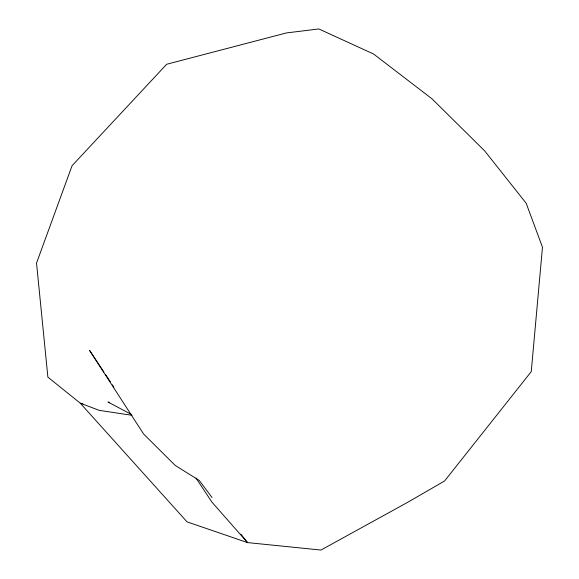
<?xml version="1.0" encoding="UTF-8"?>
<svg xmlns="http://www.w3.org/2000/svg" width="579" height="579" viewBox="0 0 579 579"><rect width="100%" height="100%" fill="white"/><g stroke="black" fill="none" stroke-linecap="round" stroke-linejoin="round"><path stroke-width="0.87" d="M132.063 415.317L99.27 410.366L80.257 403.172L47.883 377.146L36.528 263.076L72.071 165.717L166.672 64.255L286.439 32.931L318.826 28.95L373.585 54.013L432.021 98.835L484.703 150.924L526.181 203.251L542.472 247.247L531.254 371.624L444.571 480.997L407.92 502.181L320.969 550.05L247.53 542.595L187.046 521.867L80.257 403.172L82.906 403.737M109.728 402.369L107.976 402.058L131.491 414.477M240.871 534.128L247.53 542.595L211.849 502.029L195.999 478.044M212.052 497.527L199.198 480.404L175.169 465.393L143.606 433.997L89.448 350.23L103.887 372.029M105.385 374.287L110.365 381.807M112.355 384.811L113.846 387.069"/></g></svg>
